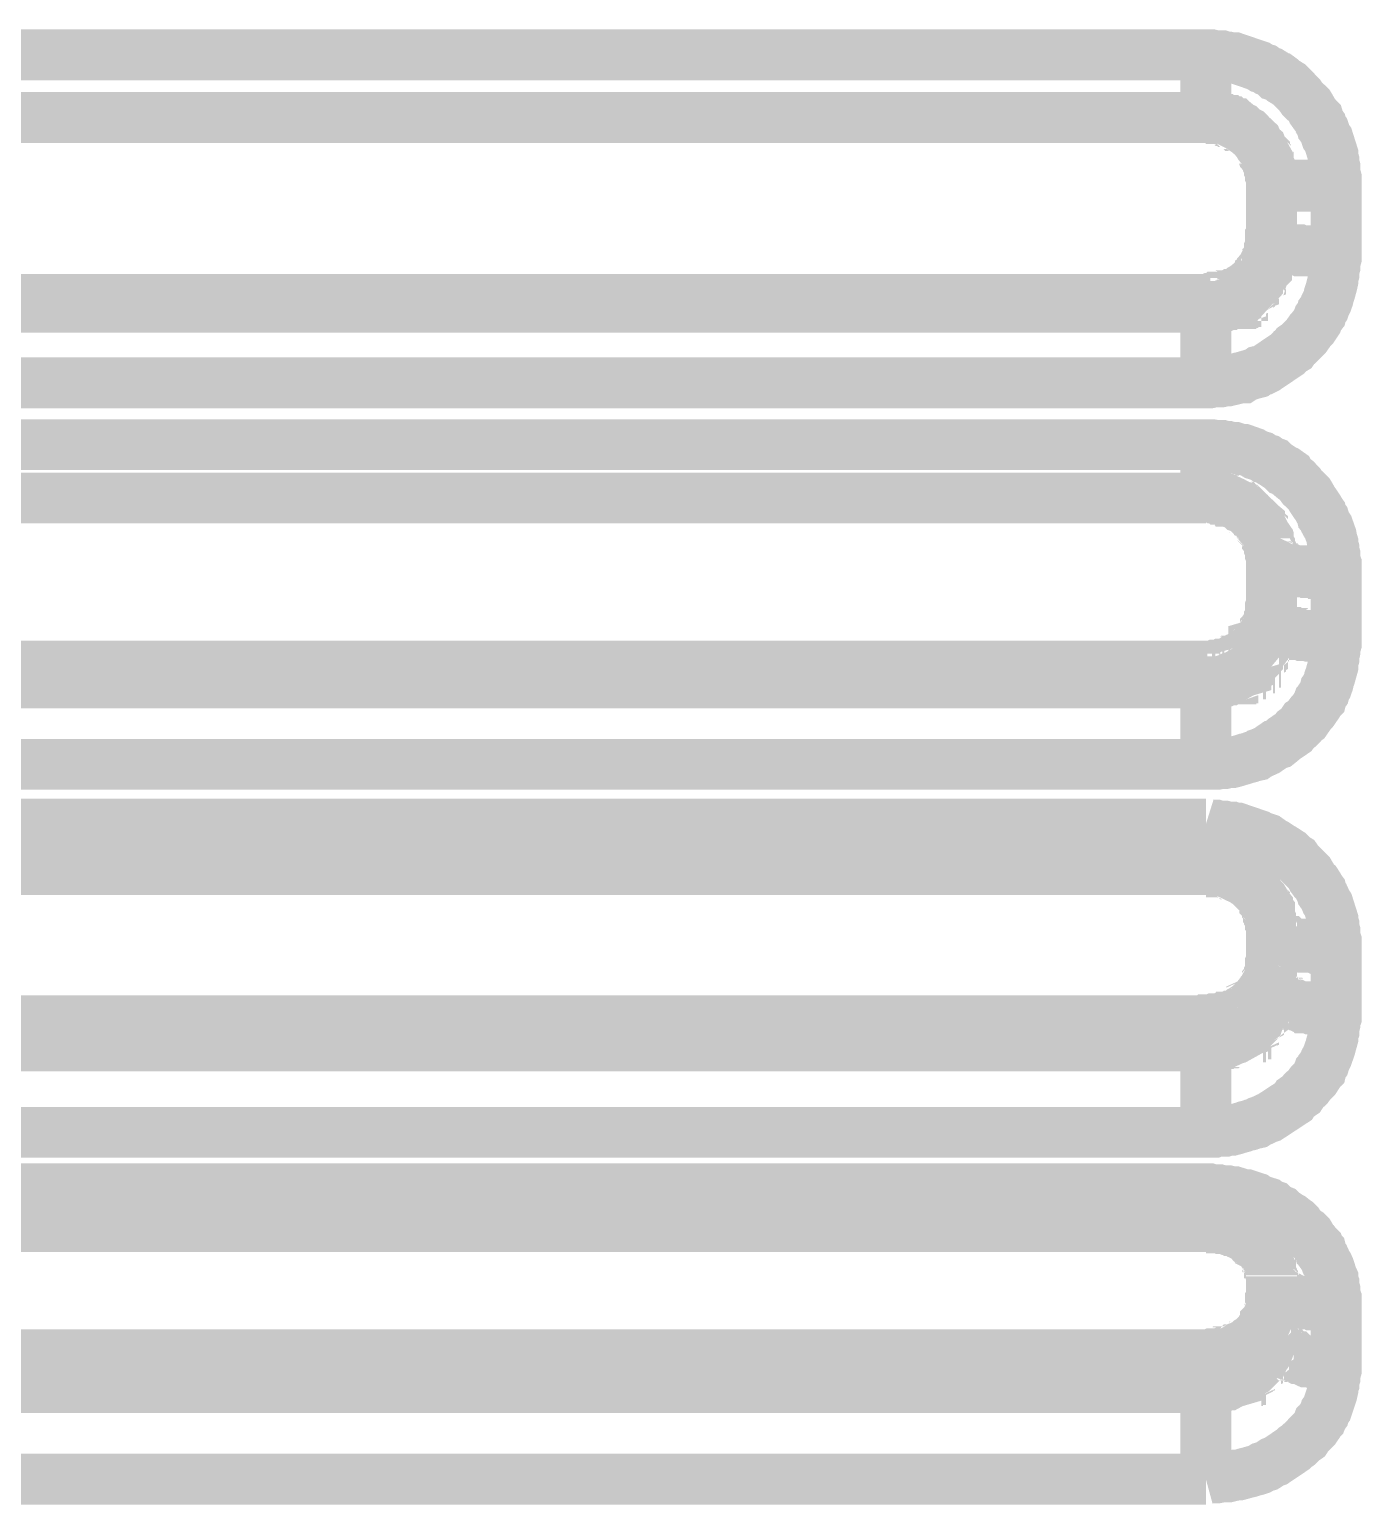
# Model space of a CAD drawing. Extents: x 0.54 to 10.46, y 0.74 to 7.76.
# Drawn here: x 2.3731 to 2.4458, y 4.6554 to 4.7359 of the extents above; entities that cross this region are included whole.
import ezdxf

# ---------------------------------------------------------------- set-up
doc = ezdxf.new("R2010")
doc.units = 0
doc.layers.get('0').update_dxf_attribs({"linetype": 'CONTINUOUS'})

msp = doc.modelspace()

# ---------------------------------------------------------------- linework, layer by layer
at = {"color": 0, "const_width": 0.002778}
for points in [[(2.30886, 4.73454), (2.43728, 4.73454)], [(2.43728, 4.73454), (2.43761, 4.73454), (2.43782, 4.73449), (2.43815, 4.73449), (2.43832, 4.73443), (2.43847, 4.73443), (2.43869, 4.73438), (2.43886, 4.73438), (2.44015, 4.73394), (2.44032, 4.73383), (2.44049, 4.73378), (2.44065, 4.73367), (2.44081, 4.73361), (2.44097, 4.73351), (2.44108, 4.7334), (2.44125, 4.73335), (2.4414, 4.73324), (2.44151, 4.73313), (2.44185, 4.73292), (2.44243, 4.73232), (2.44254, 4.73215), (2.44293, 4.73178), (2.44303, 4.73161), (2.44308, 4.7315), (2.44331, 4.73118), (2.44342, 4.73107), (2.44347, 4.7309), (2.44358, 4.73074), (2.44362, 4.73058), (2.44374, 4.73042), (2.44385, 4.73008), (2.44396, 4.72993), (2.44422, 4.72911), (2.44422, 4.72894), (2.44428, 4.72874), (2.44428, 4.72857), (2.44433, 4.7284), (2.44433, 4.72808), (2.44439, 4.72786), (2.44439, 4.72738)], [(2.43728, 4.73112), (2.43728, 4.73454)], [(2.30881, 4.73112), (2.43728, 4.73112)], [(2.44086, 4.72765), (2.44086, 4.72786), (2.44081, 4.72797), (2.44081, 4.72825), (2.44075, 4.72835), (2.44075, 4.72846), (2.44069, 4.72857), (2.44069, 4.72874), (2.44065, 4.72879), (2.44065, 4.72885), (2.4406, 4.72894), (2.44054, 4.729), (2.44054, 4.72906), (2.44054, 4.72906), (2.44049, 4.72911), (2.44049, 4.72922), (2.44049, 4.72922), (2.44043, 4.72928), (2.44038, 4.72933), (2.44038, 4.72933), (2.44038, 4.72933), (2.44032, 4.72949), (2.44032, 4.72949), (2.44026, 4.72954), (2.44021, 4.7296), (2.44021, 4.7296), (2.44021, 4.7296), (2.44015, 4.72971), (2.44015, 4.72971), (2.44011, 4.72976), (2.44006, 4.72987), (2.44006, 4.72987), (2.43972, 4.73019), (2.43967, 4.73025), (2.43961, 4.73031), (2.43961, 4.73031), (2.43951, 4.73036), (2.43935, 4.73047), (2.43929, 4.73053), (2.43924, 4.73058), (2.43924, 4.73058), (2.43924, 4.73058), (2.43913, 4.73063), (2.43913, 4.73063), (2.43907, 4.73068), (2.43896, 4.73068), (2.43896, 4.73068), (2.43886, 4.73079), (2.43881, 4.73079), (2.43869, 4.73085), (2.43869, 4.73085), (2.43864, 4.7309), (2.43853, 4.7309), (2.43853, 4.7309), (2.43847, 4.73096), (2.43832, 4.73096), (2.43826, 4.73101), (2.43821, 4.73101), (2.4381, 4.73107), (2.43787, 4.73107), (2.43782, 4.73112), (2.43728, 4.73112)], [(2.44086, 4.72418), (2.44086, 4.72765)], [(2.44439, 4.72738), (2.44265, 4.72738), (2.4426, 4.72743), (2.44233, 4.72743), (2.44233, 4.72743), (2.44222, 4.72743), (2.44222, 4.72743), (2.44222, 4.72743), (2.44206, 4.72743), (2.44206, 4.72743), (2.44206, 4.72743), (2.44194, 4.72743), (2.44194, 4.72743), (2.44194, 4.72743), (2.44185, 4.72743), (2.44185, 4.72743), (2.44168, 4.72749), (2.44168, 4.72749), (2.44157, 4.72749), (2.44157, 4.72749), (2.44157, 4.72749), (2.44151, 4.72749), (2.44151, 4.72749), (2.44151, 4.72749), (2.4414, 4.72749), (2.4414, 4.72749), (2.4414, 4.72749), (2.44129, 4.72749), (2.44129, 4.72749), (2.44125, 4.72754), (2.44125, 4.72754), (2.44114, 4.72754), (2.44114, 4.72754), (2.44103, 4.72754), (2.44103, 4.72754), (2.44097, 4.7276), (2.44097, 4.7276), (2.44097, 4.7276), (2.44092, 4.7276), (2.44092, 4.7276)], [(2.44439, 4.72738), (2.44439, 4.72379)], [(2.43728, 4.72119), (2.43744, 4.72119), (2.43756, 4.72125), (2.43787, 4.72125), (2.43793, 4.72131), (2.43815, 4.72131), (2.43826, 4.72136), (2.43838, 4.72136), (2.43842, 4.7214), (2.43853, 4.7214), (2.43864, 4.72146), (2.43869, 4.72146), (2.43892, 4.72157), (2.43896, 4.72157), (2.43907, 4.72163), (2.43913, 4.72168), (2.43924, 4.72174), (2.43929, 4.72179), (2.4394, 4.72185), (2.43946, 4.7219), (2.43956, 4.72194), (2.44011, 4.7225), (2.44015, 4.7226), (2.44021, 4.72265), (2.44026, 4.72276), (2.44032, 4.72282), (2.44038, 4.72293), (2.44043, 4.72299), (2.44054, 4.72319), (2.44054, 4.72325), (2.4406, 4.72336), (2.44065, 4.72342), (2.44065, 4.72353), (2.44075, 4.72374), (2.44075, 4.7239), (2.44081, 4.72401), (2.44081, 4.7245), (2.44086, 4.72456)], [(2.43728, 4.72076), (2.43787, 4.72076), (2.43793, 4.72081), (2.4381, 4.72081), (2.43821, 4.72086), (2.43832, 4.72086), (2.43842, 4.72092), (2.43847, 4.72092), (2.43853, 4.72097), (2.43864, 4.72097), (2.43864, 4.72103), (2.43875, 4.72103), (2.43875, 4.72103), (2.43875, 4.72108), (2.43892, 4.72108), (2.43892, 4.72108), (2.43892, 4.72114), (2.43901, 4.72119), (2.43901, 4.72119), (2.43901, 4.72119), (2.43918, 4.72125), (2.43918, 4.72125), (2.43918, 4.72131), (2.43929, 4.72136), (2.43929, 4.72136), (2.43929, 4.7214), (2.43946, 4.7214), (2.43946, 4.7214), (2.43956, 4.72151), (2.43956, 4.72157), (2.43967, 4.72163), (2.43967, 4.72163), (2.43967, 4.72168), (2.43978, 4.72174), (2.43978, 4.72174), (2.43989, 4.72185), (2.43989, 4.7219), (2.44, 4.72194), (2.44, 4.72194), (2.44011, 4.72206), (2.44011, 4.72211), (2.44015, 4.72217), (2.44015, 4.72217), (2.44015, 4.72222), (2.44026, 4.72233), (2.44026, 4.72233), (2.44026, 4.72239), (2.44038, 4.72244), (2.44038, 4.72244), (2.44038, 4.72244), (2.44043, 4.7226), (2.44043, 4.7226), (2.44049, 4.72271), (2.4406, 4.72282), (2.4406, 4.72287), (2.44065, 4.72299), (2.44065, 4.72299), (2.44065, 4.7231), (2.44069, 4.72314), (2.44069, 4.72331), (2.44075, 4.72336), (2.44075, 4.72353), (2.44081, 4.72358), (2.44081, 4.72401), (2.44086, 4.72412), (2.44086, 4.72418)], [(2.44439, 4.72379), (2.44336, 4.72379), (2.44325, 4.72385), (2.44243, 4.72385), (2.44233, 4.7239), (2.44185, 4.7239), (2.44174, 4.72396), (2.44157, 4.72396), (2.44157, 4.72396), (2.44146, 4.72396), (2.44146, 4.72396), (2.4414, 4.72401), (2.44129, 4.72401), (2.44129, 4.72401), (2.44129, 4.72401), (2.44119, 4.72401), (2.44119, 4.72401), (2.44119, 4.72401), (2.44114, 4.72407), (2.44114, 4.72407), (2.44114, 4.72407), (2.44103, 4.72407), (2.44103, 4.72407), (2.44103, 4.72407), (2.44097, 4.72412), (2.44097, 4.72412), (2.44097, 4.72412), (2.44086, 4.72412), (2.44086, 4.72412)], [(2.44439, 4.72379), (2.44439, 4.72342), (2.44433, 4.72319), (2.44433, 4.72299), (2.44428, 4.72282), (2.44428, 4.7226), (2.44422, 4.72239), (2.44422, 4.72222), (2.44417, 4.722), (2.44413, 4.72185), (2.44407, 4.72163), (2.44401, 4.72146), (2.44396, 4.72125), (2.4439, 4.72108), (2.44379, 4.72086), (2.44374, 4.72071), (2.44362, 4.72054), (2.44358, 4.72038), (2.44342, 4.72017), (2.44336, 4.72), (2.44314, 4.71967), (2.44299, 4.71951), (2.44276, 4.71918), (2.44233, 4.71875), (2.44217, 4.71864), (2.44206, 4.71847), (2.44189, 4.71837), (2.44174, 4.71821), (2.4406, 4.71744), (2.44038, 4.71733), (2.44021, 4.71729), (2.44006, 4.71718), (2.43983, 4.71712), (2.43967, 4.71707), (2.43946, 4.71701), (2.43929, 4.7169), (2.43907, 4.7169), (2.43892, 4.71685), (2.43847, 4.71674), (2.43832, 4.71674), (2.4381, 4.71669), (2.43772, 4.71669), (2.4375, 4.71664), (2.43728, 4.71664)], [(2.30886, 4.72119), (2.43728, 4.72119)], [(2.43728, 4.72119), (2.43728, 4.72076)], [(2.30886, 4.72076), (2.43728, 4.72076)], [(2.43728, 4.71664), (2.43728, 4.72006), (2.43728, 4.72006), (2.43728, 4.72017), (2.43728, 4.72017), (2.43728, 4.72054), (2.43728, 4.72054), (2.43728, 4.7206), (2.43728, 4.7206), (2.43728, 4.72071)], [(2.43728, 4.71664), (2.30886, 4.71664)], [(2.30886, 4.71326), (2.43728, 4.71326)], [(2.43728, 4.71326), (2.43761, 4.71326), (2.43782, 4.71322), (2.43815, 4.71322), (2.43832, 4.71317), (2.43847, 4.71317), (2.43869, 4.71311), (2.43886, 4.71311), (2.43918, 4.713), (2.43935, 4.713), (2.43983, 4.71283), (2.44, 4.71272), (2.44032, 4.71262), (2.44049, 4.71251), (2.44065, 4.71246), (2.44081, 4.71235), (2.44097, 4.71229), (2.44108, 4.71218), (2.4414, 4.71197), (2.44151, 4.71186), (2.44168, 4.71181), (2.44185, 4.71169), (2.44194, 4.71153), (2.44206, 4.71143), (2.44222, 4.71132), (2.44243, 4.7111), (2.44254, 4.71094), (2.44293, 4.71056), (2.44303, 4.71039), (2.44308, 4.71029), (2.44342, 4.70979), (2.44347, 4.70969), (2.44358, 4.70953), (2.44362, 4.70936), (2.44374, 4.70921), (2.44379, 4.70904), (2.44385, 4.70893), (2.44396, 4.70876), (2.44413, 4.70828), (2.44417, 4.70806), (2.44422, 4.7079), (2.44422, 4.70779), (2.44428, 4.70757), (2.44428, 4.70742), (2.44433, 4.70725), (2.44433, 4.70692), (2.44439, 4.70676), (2.44439, 4.70622)], [(2.43728, 4.71039), (2.43728, 4.71035), (2.43728, 4.71326)], [(2.30881, 4.71035), (2.43728, 4.71035)], [(2.44086, 4.70697), (2.44086, 4.70719), (2.44081, 4.70731), (2.44081, 4.70757), (2.44075, 4.70768), (2.44075, 4.70779), (2.44069, 4.7079), (2.44069, 4.70801), (2.44065, 4.70806), (2.44065, 4.70817), (2.44065, 4.70817), (2.44054, 4.70833), (2.44054, 4.70833), (2.44049, 4.70844), (2.44049, 4.70844), (2.44049, 4.70844), (2.44043, 4.70856), (2.44043, 4.70856), (2.44038, 4.70861), (2.44038, 4.70871), (2.44038, 4.70871), (2.44032, 4.70876), (2.44026, 4.70882), (2.44026, 4.70882), (2.44021, 4.70888), (2.44021, 4.70899), (2.44021, 4.70899), (2.44015, 4.70904), (2.44011, 4.7091), (2.44011, 4.7091), (2.44006, 4.70915), (2.44, 4.70921), (2.44, 4.70921), (2.43994, 4.70925), (2.43989, 4.70931), (2.43989, 4.70931), (2.43978, 4.70942), (2.43972, 4.70947), (2.43967, 4.70953), (2.43967, 4.70953), (2.43961, 4.70958), (2.43956, 4.70964), (2.43956, 4.70964), (2.43951, 4.70969), (2.43946, 4.70969), (2.43946, 4.70969), (2.4394, 4.70975), (2.43929, 4.70979), (2.43929, 4.70979), (2.43924, 4.70985), (2.43918, 4.70985), (2.43918, 4.70985), (2.43913, 4.7099), (2.43907, 4.70996), (2.43907, 4.70996), (2.43892, 4.71001), (2.43886, 4.71007), (2.43875, 4.71013), (2.43875, 4.71013), (2.43875, 4.71013), (2.43864, 4.71018), (2.43864, 4.71018), (2.43847, 4.71018), (2.43842, 4.71024), (2.43832, 4.71024), (2.43826, 4.71029), (2.4381, 4.71029), (2.43804, 4.71035), (2.43787, 4.71035), (2.43782, 4.71039), (2.43728, 4.71039)], [(2.44086, 4.70361), (2.44086, 4.70697)], [(2.44439, 4.70622), (2.44362, 4.70622), (2.44358, 4.70628), (2.44303, 4.70628), (2.44299, 4.70632), (2.4426, 4.70632), (2.44249, 4.70638), (2.44233, 4.70638), (2.44233, 4.70638), (2.44222, 4.70638), (2.44222, 4.70638), (2.44206, 4.70643), (2.44206, 4.70643), (2.44194, 4.70643), (2.44194, 4.70643), (2.44185, 4.70649), (2.44168, 4.70649), (2.44157, 4.70654), (2.44157, 4.70654), (2.44151, 4.70654), (2.44151, 4.70654), (2.44151, 4.70654), (2.4414, 4.7066), (2.4414, 4.7066), (2.4414, 4.7066), (2.44129, 4.7066), (2.44129, 4.7066), (2.44129, 4.7066), (2.44125, 4.70665), (2.44125, 4.70665), (2.44125, 4.70665), (2.44114, 4.70671), (2.44114, 4.70671), (2.44114, 4.70671), (2.44103, 4.70676), (2.44103, 4.70676), (2.44103, 4.70676), (2.44097, 4.70676), (2.44097, 4.70676), (2.44097, 4.70676), (2.44092, 4.70687), (2.44092, 4.70687), (2.44092, 4.70687), (2.44086, 4.70692), (2.44086, 4.70692)], [(2.44439, 4.70622), (2.44439, 4.70275)], [(2.43728, 4.70117), (2.43767, 4.70117), (2.43778, 4.70122), (2.43804, 4.70122), (2.43815, 4.70128), (2.43826, 4.70128), (2.43838, 4.70133), (2.43842, 4.70133), (2.43853, 4.70139), (2.43864, 4.70139), (2.43869, 4.70144), (2.43881, 4.70144), (2.43892, 4.7015), (2.43896, 4.70156), (2.43907, 4.70161), (2.43913, 4.70167), (2.43924, 4.70171), (2.43929, 4.70171), (2.4394, 4.70176), (2.43946, 4.70182), (2.43956, 4.70188), (2.43961, 4.70199), (2.43967, 4.70204), (2.43978, 4.7021), (2.43989, 4.70226), (2.43989, 4.70231), (2.44006, 4.70236), (2.44006, 4.70236), (2.44011, 4.70242), (2.44015, 4.70253), (2.44021, 4.70258), (2.44026, 4.70269), (2.44032, 4.70275), (2.44038, 4.70285), (2.44043, 4.7029), (2.44049, 4.70301), (2.44054, 4.70307), (2.44054, 4.70318), (2.4406, 4.70324), (2.44065, 4.70335), (2.44065, 4.70344), (2.44069, 4.7035), (2.44075, 4.70361), (2.44075, 4.70378), (2.44081, 4.70389), (2.44081, 4.70437), (2.44086, 4.70449)], [(2.43728, 4.70025), (2.43782, 4.70025), (2.43787, 4.70031), (2.4381, 4.70031), (2.43821, 4.70036), (2.43832, 4.70036), (2.43842, 4.70042), (2.43847, 4.70042), (2.43853, 4.70047), (2.43864, 4.70047), (2.43864, 4.70053), (2.43875, 4.70053), (2.43875, 4.70053), (2.43875, 4.70057), (2.43892, 4.70063), (2.43892, 4.70063), (2.43892, 4.70063), (2.43901, 4.70068), (2.43901, 4.70068), (2.43901, 4.70074), (2.43918, 4.70074), (2.43918, 4.70074), (2.43918, 4.70079), (2.43929, 4.70085), (2.43929, 4.70085), (2.43929, 4.70085), (2.43946, 4.7009), (2.43946, 4.7009), (2.43946, 4.70096), (2.43956, 4.70101), (2.43956, 4.70101), (2.43956, 4.70107), (2.43967, 4.70107), (2.43967, 4.70107), (2.43967, 4.70111), (2.43978, 4.70122), (2.43978, 4.70122), (2.43989, 4.70133), (2.43989, 4.70139), (2.44, 4.70139), (2.44, 4.70139), (2.44, 4.70144), (2.44011, 4.70156), (2.44011, 4.70156), (2.44011, 4.70161), (2.44015, 4.70167), (2.44015, 4.70167), (2.44015, 4.70171), (2.44026, 4.70176), (2.44026, 4.70176), (2.44026, 4.70182), (2.44038, 4.70188), (2.44038, 4.70188), (2.44038, 4.70193), (2.44043, 4.70204), (2.44043, 4.70204), (2.44043, 4.7021), (2.44049, 4.70215), (2.44049, 4.70215), (2.4406, 4.70231), (2.44065, 4.70242), (2.44065, 4.70247), (2.44069, 4.70258), (2.44069, 4.70258), (2.44069, 4.70258), (2.44069, 4.70269), (2.44069, 4.70269), (2.44075, 4.70281), (2.44075, 4.7029), (2.44081, 4.70301), (2.44081, 4.70344), (2.44086, 4.7035), (2.44086, 4.70361)], [(2.44439, 4.70275), (2.44358, 4.70275), (2.44347, 4.70281), (2.44293, 4.70281), (2.44282, 4.70285), (2.44254, 4.70285), (2.44243, 4.7029), (2.44222, 4.7029), (2.44217, 4.70296), (2.44194, 4.70296), (2.44189, 4.70301), (2.44174, 4.70301), (2.44162, 4.70307), (2.44157, 4.70307), (2.44151, 4.70313), (2.44146, 4.70313), (2.44146, 4.70313), (2.4414, 4.70318), (2.44129, 4.70318), (2.44129, 4.70318), (2.44129, 4.70318), (2.44119, 4.70324), (2.44119, 4.70324), (2.44119, 4.70324), (2.44114, 4.70329), (2.44114, 4.70329), (2.44114, 4.70329), (2.44103, 4.70335), (2.44103, 4.70335), (2.44103, 4.70335), (2.44097, 4.7034), (2.44097, 4.7034), (2.44092, 4.7035), (2.44092, 4.7035), (2.44086, 4.70356), (2.44086, 4.70356)], [(2.44439, 4.70275), (2.44439, 4.70236), (2.44433, 4.70215), (2.44433, 4.70199), (2.44428, 4.70176), (2.44428, 4.70161), (2.44422, 4.70139), (2.44422, 4.70117), (2.44413, 4.70085), (2.44407, 4.70063), (2.44401, 4.70047), (2.44396, 4.70025), (2.4439, 4.70008), (2.44379, 4.69993), (2.44374, 4.69971), (2.44362, 4.69954), (2.44358, 4.69938), (2.44342, 4.69922), (2.44336, 4.69906), (2.44314, 4.69874), (2.44299, 4.69857), (2.44276, 4.69824), (2.4426, 4.69814), (2.44249, 4.69797), (2.44233, 4.69781), (2.44217, 4.69769), (2.44206, 4.69754), (2.44157, 4.69721), (2.4414, 4.69706), (2.44125, 4.69694), (2.44108, 4.69689), (2.4406, 4.69656), (2.44038, 4.69646), (2.44021, 4.6964), (2.44006, 4.69629), (2.43983, 4.69624), (2.43967, 4.69618), (2.43946, 4.69613), (2.43929, 4.69607), (2.43907, 4.69601), (2.43892, 4.69596), (2.43869, 4.6959), (2.43847, 4.6959), (2.43832, 4.69586), (2.4381, 4.69586), (2.43787, 4.69581), (2.43728, 4.69581)], [(2.30886, 4.70117), (2.43728, 4.70117)], [(2.43728, 4.70117), (2.43728, 4.70025)], [(2.30886, 4.70025), (2.43728, 4.70025)], [(2.43728, 4.69581), (2.43728, 4.69933), (2.43728, 4.69933), (2.43728, 4.69943), (2.43728, 4.69943), (2.43728, 4.70003), (2.43728, 4.70003), (2.43728, 4.70008), (2.43728, 4.70008), (2.43728, 4.70019)], [(2.43728, 4.69581), (2.30886, 4.69581)], [(2.30886, 4.69254), (2.43728, 4.69254)], [(2.43728, 4.69254), (2.43744, 4.69249), (2.43782, 4.69249), (2.43799, 4.69243), (2.43832, 4.69243), (2.43847, 4.69239), (2.43869, 4.69239), (2.43886, 4.69233), (2.43901, 4.69233), (2.44015, 4.69194), (2.44032, 4.69185), (2.44065, 4.69174), (2.44097, 4.69151), (2.44108, 4.69146), (2.4414, 4.69125), (2.44151, 4.69119), (2.44185, 4.69097), (2.44206, 4.69075), (2.44222, 4.69065), (2.44233, 4.69049), (2.44293, 4.68989), (2.44303, 4.68972), (2.44308, 4.68961), (2.44319, 4.68946), (2.44331, 4.68935), (2.44342, 4.68918), (2.44347, 4.68907), (2.44358, 4.68892), (2.44362, 4.68875), (2.44374, 4.68858), (2.44379, 4.68847), (2.44385, 4.68832), (2.44396, 4.68815), (2.44422, 4.68733), (2.44422, 4.68718), (2.44428, 4.68701), (2.44428, 4.68685), (2.44433, 4.68668), (2.44433, 4.68636), (2.44439, 4.68619), (2.44439, 4.68571)], [(2.43728, 4.69006), (2.43728, 4.69254)], [(2.30881, 4.69006), (2.43728, 4.69006)], [(2.43728, 4.68994), (2.43821, 4.68994), (2.43832, 4.68989), (2.43842, 4.68989), (2.43853, 4.68983), (2.43864, 4.68983), (2.43869, 4.68978), (2.43892, 4.68967), (2.43896, 4.68967), (2.43929, 4.68951), (2.43935, 4.68946), (2.43946, 4.6894), (2.43951, 4.68935), (2.43961, 4.68929), (2.43983, 4.68907), (2.43983, 4.68907), (2.43994, 4.68896), (2.43994, 4.68896), (2.43994, 4.68896), (2.44011, 4.68881), (2.44011, 4.68881), (2.44021, 4.68869), (2.44021, 4.68869), (2.44032, 4.68853), (2.44032, 4.68853), (2.44043, 4.68842), (2.44049, 4.68832), (2.44049, 4.68826), (2.44054, 4.68821), (2.4406, 4.6881), (2.44065, 4.68804), (2.44065, 4.68793), (2.44069, 4.68788), (2.44069, 4.68778), (2.44075, 4.68772), (2.44075, 4.68744), (2.44081, 4.68733), (2.44081, 4.68674)], [(2.44086, 4.68365), (2.44086, 4.68696)], [(2.44439, 4.68571), (2.44407, 4.68571), (2.44396, 4.68576), (2.44331, 4.68576), (2.44319, 4.68582), (2.44287, 4.68582), (2.44282, 4.68587), (2.4426, 4.68587), (2.44249, 4.68593), (2.44233, 4.68593), (2.44228, 4.68599), (2.44222, 4.68599), (2.44222, 4.68599), (2.44222, 4.68599), (2.44206, 4.68604), (2.44206, 4.68604), (2.44206, 4.68604), (2.44194, 4.68604), (2.44194, 4.68604), (2.44185, 4.68608), (2.44179, 4.68614), (2.44168, 4.68614), (2.44168, 4.68614), (2.44168, 4.68614), (2.44157, 4.68619), (2.44157, 4.68619), (2.44157, 4.68619), (2.44151, 4.68625), (2.44151, 4.68625), (2.44151, 4.68625), (2.4414, 4.68631), (2.4414, 4.68631), (2.4414, 4.68631), (2.44129, 4.68636), (2.44129, 4.68636), (2.44129, 4.68636), (2.44125, 4.68642), (2.44125, 4.68642), (2.44125, 4.68642), (2.44114, 4.68647), (2.44114, 4.68647), (2.44103, 4.68653), (2.44097, 4.68658), (2.44097, 4.68664), (2.44097, 4.68664), (2.44097, 4.68664), (2.44092, 4.68668), (2.44092, 4.68668), (2.44092, 4.68668), (2.44086, 4.68679), (2.44086, 4.68679), (2.44086, 4.68679), (2.44086, 4.6869), (2.44086, 4.6869)], [(2.44439, 4.68571), (2.44439, 4.68235)], [(2.43728, 4.68181), (2.43739, 4.68181), (2.43744, 4.68186), (2.43767, 4.68186), (2.43778, 4.68192), (2.43804, 4.68192), (2.43815, 4.68197), (2.43838, 4.68197), (2.43842, 4.68201), (2.43853, 4.68201), (2.43864, 4.68207), (2.43869, 4.68207), (2.43892, 4.68218), (2.43896, 4.68218), (2.43907, 4.68224), (2.43913, 4.68229), (2.43924, 4.68235), (2.43929, 4.6824), (2.4394, 4.68246), (2.43946, 4.68251), (2.43956, 4.68257), (2.43967, 4.68267), (2.43978, 4.68272), (2.43978, 4.68278), (2.43989, 4.68283), (2.43989, 4.68283), (2.44006, 4.683), (2.44006, 4.68306), (2.44015, 4.68317), (2.44015, 4.68317), (2.44026, 4.68326), (2.44032, 4.68338), (2.44043, 4.68349), (2.44054, 4.68371), (2.44054, 4.68375), (2.4406, 4.68386), (2.44065, 4.68392), (2.44065, 4.68403), (2.44069, 4.68408), (2.44075, 4.68419), (2.44075, 4.68435), (2.44081, 4.68446), (2.44081, 4.6849), (2.44086, 4.685)], [(2.43728, 4.68044), (2.4375, 4.68044), (2.43761, 4.6805), (2.43793, 4.6805), (2.43804, 4.68056), (2.43821, 4.68056), (2.43826, 4.68061), (2.43842, 4.68061), (2.43847, 4.68067), (2.43853, 4.68067), (2.43864, 4.68072), (2.43864, 4.68072), (2.43875, 4.68078), (2.43875, 4.68078), (2.43875, 4.68078), (2.43892, 4.68083), (2.43892, 4.68083), (2.43892, 4.68083), (2.43901, 4.68088), (2.43901, 4.68088), (2.43901, 4.68093), (2.43918, 4.68093), (2.43918, 4.68093), (2.43918, 4.68099), (2.43929, 4.68104), (2.43929, 4.68104), (2.43929, 4.6811), (2.43946, 4.6811), (2.43946, 4.6811), (2.43946, 4.68115), (2.43956, 4.68121), (2.43956, 4.68121), (2.43956, 4.68126), (2.43967, 4.68132), (2.43967, 4.68132), (2.43967, 4.68132), (2.43978, 4.68137), (2.43978, 4.68137), (2.43978, 4.68143), (2.43989, 4.68147), (2.43989, 4.68147), (2.43989, 4.68153), (2.44, 4.68158), (2.44, 4.68158), (2.44011, 4.68169), (2.44015, 4.68181), (2.44015, 4.68186), (2.44026, 4.68192), (2.44026, 4.68192), (2.44038, 4.68201), (2.44038, 4.68207), (2.44043, 4.68218), (2.44043, 4.68218), (2.44043, 4.68224), (2.44049, 4.68229), (2.44049, 4.68229), (2.44049, 4.68235), (2.4406, 4.68246), (2.4406, 4.68246), (2.44065, 4.68257), (2.44065, 4.68257), (2.44069, 4.68267), (2.44069, 4.68267), (2.44069, 4.68272), (2.44069, 4.68283), (2.44069, 4.68283), (2.44075, 4.683), (2.44075, 4.683), (2.44081, 4.68311), (2.44081, 4.68311), (2.44081, 4.68311), (2.44081, 4.68326), (2.44081, 4.68326), (2.44081, 4.68326), (2.44081, 4.68338), (2.44081, 4.68338), (2.44081, 4.68343), (2.44081, 4.68354), (2.44081, 4.68354), (2.44081, 4.6836), (2.44086, 4.68365), (2.44086, 4.68365)], [(2.44439, 4.68235), (2.44428, 4.68235), (2.44417, 4.6824), (2.44347, 4.6824), (2.44336, 4.68246), (2.44303, 4.68246), (2.44293, 4.68251), (2.44271, 4.68251), (2.44265, 4.68257), (2.44243, 4.68257), (2.44222, 4.68267), (2.44217, 4.68267), (2.44206, 4.68272), (2.44194, 4.68272), (2.44189, 4.68278), (2.44185, 4.68278), (2.44174, 4.68283), (2.44162, 4.68283), (2.44157, 4.68289), (2.44146, 4.68294), (2.4414, 4.683), (2.44129, 4.683), (2.44129, 4.683), (2.44119, 4.68311), (2.44119, 4.68311), (2.44114, 4.68317), (2.44114, 4.68317), (2.44108, 4.68321), (2.44103, 4.68326), (2.44103, 4.68326), (2.44103, 4.68326), (2.44097, 4.68332), (2.44097, 4.68332), (2.44092, 4.68343), (2.44092, 4.68349), (2.44086, 4.68354), (2.44086, 4.6836), (2.44086, 4.6836), (2.44086, 4.68365)], [(2.44439, 4.68235), (2.44439, 4.68197), (2.44433, 4.68181), (2.44433, 4.68164), (2.44428, 4.68143), (2.44428, 4.68126), (2.44422, 4.6811), (2.44422, 4.68088), (2.44413, 4.68056), (2.44407, 4.68033), (2.4439, 4.67985), (2.44379, 4.67964), (2.44374, 4.67947), (2.44362, 4.67931), (2.44358, 4.67914), (2.44342, 4.67899), (2.44336, 4.67882), (2.44325, 4.67865), (2.44299, 4.67839), (2.44287, 4.67822), (2.4426, 4.67796), (2.44249, 4.67779), (2.44217, 4.67757), (2.44206, 4.6774), (2.44075, 4.67654), (2.4406, 4.67649), (2.44038, 4.67638), (2.44021, 4.67632), (2.44006, 4.67622), (2.43983, 4.67617), (2.43967, 4.67611), (2.43946, 4.67606), (2.43929, 4.676), (2.43907, 4.67594), (2.43892, 4.67589), (2.43869, 4.67583), (2.43847, 4.67583), (2.43832, 4.67578), (2.43787, 4.67578), (2.43772, 4.67572), (2.43728, 4.67572)], [(2.30886, 4.68181), (2.43728, 4.68181)], [(2.43728, 4.68181), (2.43728, 4.68044)], [(2.30886, 4.68044), (2.43728, 4.68044)], [(2.43728, 4.67572), (2.43728, 4.68012), (2.43728, 4.68012), (2.43728, 4.68024), (2.43728, 4.68024), (2.43728, 4.68039)], [(2.43728, 4.67572), (2.30886, 4.67572)], [(2.30886, 4.67264), (2.43728, 4.67264)], [(2.43728, 4.67264), (2.43744, 4.67264), (2.43761, 4.67258), (2.43799, 4.67258), (2.43815, 4.67253), (2.43847, 4.67253), (2.43869, 4.67247), (2.43886, 4.67247), (2.43935, 4.67231), (2.43951, 4.67231), (2.44, 4.67215), (2.44015, 4.67204), (2.44065, 4.67188), (2.44081, 4.67176), (2.44097, 4.67171), (2.44108, 4.6716), (2.44125, 4.6715), (2.4414, 4.67144), (2.44151, 4.67133), (2.44185, 4.67111), (2.44194, 4.67106), (2.44206, 4.67096), (2.44222, 4.67085), (2.44233, 4.67074), (2.44243, 4.67057), (2.44265, 4.67036), (2.44282, 4.67025), (2.44293, 4.67014), (2.44303, 4.66997), (2.44308, 4.66986), (2.44319, 4.66976), (2.44331, 4.6696), (2.44342, 4.66949), (2.44347, 4.66932), (2.44358, 4.66922), (2.44362, 4.66906), (2.44374, 4.66889), (2.44379, 4.66878), (2.44385, 4.66862), (2.44396, 4.66846), (2.44401, 4.66835), (2.44417, 4.66786), (2.44422, 4.66775), (2.44422, 4.66758), (2.44428, 4.66743), (2.44428, 4.66726), (2.44433, 4.6671), (2.44433, 4.66683), (2.44439, 4.66667), (2.44439, 4.66618)], [(2.43728, 4.67063), (2.43728, 4.67264)], [(2.30881, 4.67057), (2.43728, 4.67057)], [(2.43728, 4.67051), (2.43728, 4.67051), (2.43739, 4.67051), (2.43739, 4.67051), (2.43767, 4.67051), (2.43767, 4.67051), (2.43778, 4.67051), (2.43778, 4.67051), (2.43793, 4.67051), (2.43793, 4.67051), (2.43804, 4.67051), (2.43804, 4.67051), (2.43815, 4.67046), (2.43815, 4.67046), (2.43832, 4.67046), (2.43832, 4.67046), (2.43842, 4.67042), (2.43842, 4.67042), (2.43853, 4.67042), (2.43853, 4.67042), (2.43864, 4.67036), (2.43864, 4.67036), (2.43875, 4.67036), (2.43875, 4.67036), (2.43875, 4.67036), (2.43886, 4.67031), (2.43886, 4.67031), (2.43886, 4.67031), (2.43896, 4.67025), (2.43896, 4.67025), (2.43913, 4.67019), (2.43924, 4.67014), (2.43924, 4.67014), (2.43929, 4.67008), (2.43929, 4.67008), (2.43929, 4.67008), (2.4394, 4.67003), (2.4394, 4.67003), (2.4394, 4.67003), (2.43951, 4.66997), (2.43951, 4.66997), (2.43951, 4.66997), (2.43961, 4.66986), (2.43961, 4.66986), (2.43961, 4.66986), (2.43972, 4.66982), (2.43972, 4.66982), (2.43972, 4.66982), (2.43978, 4.66976), (2.43978, 4.66976), (2.43989, 4.66971), (2.43989, 4.66971), (2.43994, 4.6696), (2.43994, 4.6696), (2.44006, 4.66954), (2.44015, 4.66943), (2.44015, 4.66943), (2.44026, 4.66932), (2.44026, 4.66932), (2.44026, 4.66932), (2.44032, 4.66928), (2.44032, 4.66928), (2.44032, 4.66928), (2.44038, 4.66917), (2.44038, 4.66917), (2.44038, 4.66917), (2.44043, 4.66911), (2.44043, 4.66911), (2.44049, 4.66906), (2.44049, 4.66906), (2.44054, 4.66894), (2.44054, 4.66894), (2.44054, 4.66894), (2.44054, 4.66889), (2.44054, 4.66889), (2.4406, 4.66878), (2.4406, 4.66878), (2.44065, 4.66872), (2.44065, 4.66872), (2.44065, 4.66872), (2.44065, 4.66862), (2.44065, 4.66862), (2.44065, 4.66862), (2.44069, 4.66857), (2.44069, 4.66857), (2.44069, 4.66857), (2.44069, 4.66851), (2.44069, 4.66851), (2.44069, 4.66851), (2.44075, 4.6684), (2.44075, 4.6684), (2.44075, 4.6684), (2.44075, 4.66835), (2.44075, 4.66835), (2.44075, 4.66835), (2.44081, 4.66829), (2.44081, 4.66829), (2.44081, 4.66829), (2.44081, 4.66818), (2.44081, 4.66818), (2.44081, 4.66818), (2.44081, 4.66813), (2.44081, 4.66813), (2.44081, 4.66813), (2.44081, 4.66808), (2.44081, 4.66808), (2.44081, 4.66808), (2.44086, 4.66797), (2.44086, 4.66797), (2.44086, 4.66797), (2.44086, 4.66792), (2.44086, 4.66792)], [(2.44086, 4.66476), (2.44086, 4.66786)], [(2.44439, 4.66618), (2.44396, 4.66618), (2.4439, 4.66624), (2.44358, 4.66624), (2.44347, 4.66629), (2.44314, 4.66629), (2.44303, 4.66635), (2.44287, 4.66635), (2.44282, 4.66639), (2.44265, 4.66639), (2.4426, 4.66644), (2.44243, 4.66644), (2.44233, 4.6665), (2.44233, 4.6665), (2.44222, 4.66656), (2.44222, 4.66656), (2.44206, 4.66661), (2.44206, 4.66661), (2.44194, 4.66667), (2.44194, 4.66667), (2.44185, 4.66672), (2.44185, 4.66672), (2.44168, 4.66678), (2.44168, 4.66678), (2.44168, 4.66678), (2.44157, 4.66683), (2.44157, 4.66683), (2.44157, 4.66683), (2.44151, 4.66689), (2.44151, 4.66689), (2.44146, 4.66694), (2.4414, 4.66699), (2.4414, 4.66699), (2.4414, 4.66699), (2.44129, 4.66704), (2.44129, 4.66704), (2.44125, 4.6671), (2.44114, 4.66715), (2.44114, 4.66715), (2.44108, 4.66726), (2.44108, 4.66726), (2.44108, 4.66726), (2.44103, 4.66732), (2.44103, 4.66732), (2.44097, 4.66737), (2.44097, 4.66743), (2.44097, 4.66743), (2.44097, 4.66743), (2.44092, 4.66749), (2.44092, 4.66749), (2.44092, 4.66749), (2.44092, 4.66758), (2.44092, 4.66758), (2.44092, 4.66758), (2.44086, 4.66764), (2.44086, 4.66764), (2.44086, 4.66781)], [(2.43728, 4.66357), (2.43756, 4.66357), (2.43767, 4.66363), (2.43804, 4.66363), (2.43815, 4.66368), (2.43838, 4.66368), (2.43842, 4.66374), (2.43853, 4.66374), (2.43864, 4.66379), (2.43869, 4.66379), (2.43881, 4.66385), (2.43892, 4.66385), (2.43896, 4.6639), (2.43907, 4.66396), (2.43913, 4.66401), (2.43924, 4.66401), (2.43929, 4.66407), (2.4394, 4.66411), (2.43946, 4.66417), (2.43956, 4.66422), (2.43967, 4.66433), (2.43978, 4.66439), (2.44015, 4.66476), (2.44026, 4.66493), (2.44038, 4.66504), (2.44043, 4.66515), (2.44049, 4.66521), (2.44054, 4.66531), (2.44054, 4.66536), (2.4406, 4.66542), (2.44065, 4.66553), (2.44065, 4.66558), (2.44069, 4.66569), (2.44075, 4.66575), (2.44075, 4.6659), (2.44081, 4.66601), (2.44081, 4.66644), (2.44086, 4.6665)], [(2.44439, 4.66618), (2.44439, 4.66303)], [(2.43728, 4.66178), (2.43782, 4.66178), (2.43787, 4.66183), (2.4381, 4.66183), (2.43821, 4.66189), (2.43832, 4.66189), (2.43842, 4.66194), (2.43853, 4.66194), (2.43864, 4.662), (2.43864, 4.662), (2.43875, 4.66206), (2.43875, 4.66206), (2.43892, 4.66211), (2.43892, 4.66217), (2.43901, 4.66217), (2.43901, 4.66217), (2.43901, 4.66222), (2.43918, 4.66222), (2.43918, 4.66222), (2.43918, 4.66228), (2.43929, 4.66233), (2.43929, 4.66233), (2.43929, 4.66233), (2.43946, 4.66238), (2.43946, 4.66238), (2.43956, 4.66243), (2.43956, 4.66249), (2.43967, 4.66254), (2.43967, 4.66254), (2.43967, 4.6626), (2.43978, 4.66265), (2.43978, 4.66265), (2.43989, 4.66271), (2.44, 4.66282), (2.44, 4.66287), (2.44011, 4.66292), (2.44011, 4.66292), (2.44011, 4.66297), (2.44015, 4.66303), (2.44015, 4.66303), (2.44015, 4.66308), (2.44026, 4.66314), (2.44026, 4.66314), (2.44026, 4.66319), (2.44038, 4.66325), (2.44038, 4.66325), (2.44038, 4.66325), (2.44043, 4.66336), (2.44043, 4.66336), (2.44043, 4.66342), (2.44049, 4.66347), (2.44049, 4.66347), (2.4406, 4.66363), (2.44065, 4.66374), (2.44065, 4.66374), (2.44069, 4.66385), (2.44069, 4.66385), (2.44069, 4.66385), (2.44069, 4.66401), (2.44069, 4.66401), (2.44069, 4.66407), (2.44075, 4.66411), (2.44075, 4.66411), (2.44075, 4.66411), (2.44081, 4.66422), (2.44081, 4.66422), (2.44081, 4.66428), (2.44081, 4.66439), (2.44081, 4.66439), (2.44081, 4.66439), (2.44081, 4.6645), (2.44081, 4.6645), (2.44081, 4.66456), (2.44081, 4.66465), (2.44081, 4.66465), (2.44081, 4.66471), (2.44086, 4.66476), (2.44086, 4.66476)], [(2.44439, 4.66303), (2.44417, 4.66303), (2.44407, 4.66308), (2.44347, 4.66308), (2.44336, 4.66314), (2.44314, 4.66314), (2.44303, 4.66319), (2.44282, 4.66319), (2.44271, 4.66325), (2.44265, 4.66325), (2.44243, 4.66336), (2.44233, 4.66336), (2.44222, 4.66342), (2.44217, 4.66347), (2.44206, 4.66347), (2.44194, 4.66351), (2.44189, 4.66357), (2.44185, 4.66357), (2.44162, 4.66368), (2.44157, 4.66374), (2.44151, 4.66379), (2.44146, 4.66379), (2.44146, 4.66379), (2.4414, 4.66385), (2.44129, 4.6639), (2.44129, 4.6639), (2.44125, 4.66396), (2.44119, 4.66401), (2.44119, 4.66401), (2.44114, 4.66407), (2.44114, 4.66411), (2.44114, 4.66411), (2.44108, 4.66417), (2.44103, 4.66422), (2.44103, 4.66422), (2.44103, 4.66422), (2.44097, 4.66433), (2.44097, 4.66433), (2.44092, 4.66444), (2.44092, 4.66444), (2.44092, 4.66456), (2.44092, 4.66456), (2.44086, 4.66465), (2.44086, 4.66465), (2.44086, 4.66476), (2.44086, 4.66476)], [(2.30886, 4.66357), (2.43728, 4.66357)], [(2.43728, 4.66357), (2.43728, 4.66178)], [(2.44439, 4.66303), (2.44439, 4.66271), (2.44433, 4.66249), (2.44433, 4.66233), (2.44428, 4.66217), (2.44428, 4.662), (2.44422, 4.66183), (2.44422, 4.66168), (2.44417, 4.66146), (2.4439, 4.66064), (2.44379, 4.66049), (2.44374, 4.66032), (2.44362, 4.66015), (2.44358, 4.66004), (2.44342, 4.65989), (2.44336, 4.65972), (2.44325, 4.65956), (2.44287, 4.65918), (2.44276, 4.65901), (2.4426, 4.6589), (2.44233, 4.65864), (2.44217, 4.65853), (2.44206, 4.65842), (2.44108, 4.65776), (2.44092, 4.65771), (2.4406, 4.6575), (2.44038, 4.65744), (2.44021, 4.65733), (2.44006, 4.65728), (2.43983, 4.65722), (2.43967, 4.65717), (2.43946, 4.65712), (2.43929, 4.65707), (2.43907, 4.65701), (2.43892, 4.65701), (2.43847, 4.6569), (2.4381, 4.6569), (2.43787, 4.65685), (2.4375, 4.65685), (2.43728, 4.65679)], [(2.30886, 4.66178), (2.43728, 4.66178)], [(2.43728, 4.65679), (2.43728, 4.66135), (2.43728, 4.66135), (2.43728, 4.66146), (2.43728, 4.66146), (2.43728, 4.66174)], [(2.43728, 4.65679), (2.30886, 4.65679)]]:
    msp.add_lwpolyline(points, dxfattribs=at)

doc.saveas('drawing.dxf')
